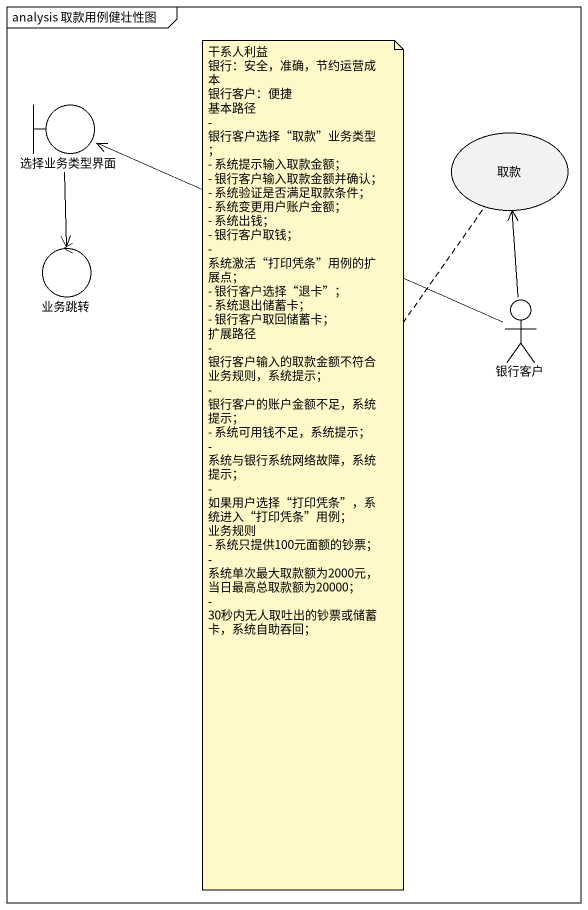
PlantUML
@startuml
mainframe analysis 取款用例健壮性图
boundary 选择业务类型界面
usecase 取款
control 业务跳转
actor 银行客户
选择业务类型界面 --> 业务跳转
银行客户 -left-> 选择业务类型界面
银行客户 -up-> 取款
note bottom of 取款
  干系人利益
  银行：安全，准确，节约运营成本
  银行客户：便捷
  基本路径
  - 银行客户选择“取款”业务类型；
  - 系统提示输入取款金额；
  - 银行客户输入取款金额并确认；
  - 系统验证是否满足取款条件；
  - 系统变更用户账户金额；
  - 系统出钱；
  - 银行客户取钱；
  - 系统激活“打印凭条”用例的扩展点；
  - 银行客户选择“退卡”；
  - 系统退出储蓄卡；
  - 银行客户取回储蓄卡；
  扩展路径
  - 银行客户输入的取款金额不符合业务规则，系统提示；
  - 银行客户的账户金额不足，系统提示；
  - 系统可用钱不足，系统提示；
  - 系统与银行系统网络故障，系统提示；
  - 如果用户选择“打印凭条”，系统进入“打印凭条”用例；
  业务规则
  - 系统只提供100元面额的钞票；
  - 系统单次最大取款额为2000元，当日最高总取款额为20000；
  - 30秒内无人取吐出的钞票或储蓄卡，系统自助吞回；
end note
@enduml
